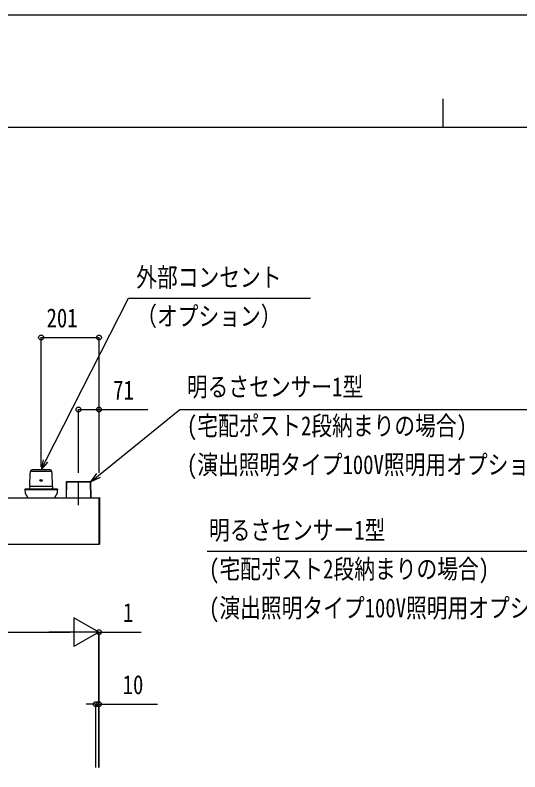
# Model space of a CAD drawing. Units: millimetres, scale not verified. Extents: x -8410 to 8410, y -5940 to 5940.
# Drawn here: x -1494 to 258, y 3315 to 5940 of the extents above; entities that cross this region are included whole.
import ezdxf
from ezdxf.enums import TextEntityAlignment as Align

# ---------------------------------------------------------------- set-up
doc = ezdxf.new("R2010")
doc.units = ezdxf.units.MM
doc.header["$LTSCALE"] = 30
for name, color, linetype in [('0-3_YKK_13', 4, 'Continuous'), ('0-4_YKK_A1', 4, 'Continuous'), ('0-5_YKK_D', 6, 'Continuous'), ('0-6_YKK_ZWAK', 7, 'Continuous')]:
    doc.layers.add(name, color=color, linetype=linetype)
doc.styles.add('ＭＳ ゴシック', font='')
doc.styles.get('ＭＳ ゴシック').set_extended_font_data('MS Gothic')

msp = doc.modelspace()

# ---------------------------------------------------------------- linework, layer by layer
at = {"layer": '0-3_YKK_13'}
for p, q in [((-1435.81, 4357.93), (-1371.12, 4357.93)), ((-1372.31, 4362.6), (-1434.61, 4362.6)), ((-1443.06, 4305.6), (-1441.9, 4352.14)), ((-1440.61, 4355.59), (-1440.61, 4356.6)), ((-1366.31, 4355.59), (-1366.31, 4356.6)), ((-1363.86, 4305.6), (-1365.02, 4352.14)), ((-1443.06, 4305.6), (-1443.16, 4298.6)), ((-1443.06, 4305.6), (-1363.86, 4305.6)), ((-1363.86, 4305.6), (-1363.76, 4298.6)), ((-1315.95, 4320.58), (-1316.91, 4265.6)), ((-1314.95, 4321.14), (-1315.92, 4265.6)), ((-1314.95, 4321.56), (-1231.97, 4321.56)), ((-1314.95, 4321.14), (-1314.95, 4321.56)), ((-1314.95, 4321.14), (-1231.97, 4321.14)), ((-1273.46, 4240.1), (-1273.46, 4323.4)), ((-1231.97, 4321.56), (-1231.97, 4321.14)), ((-1231, 4265.6), (-1231.97, 4321.14)), ((-1230.01, 4265.6), (-1230.97, 4320.58)), ((-1346.96, 4295.6), (-1459.96, 4295.6)), ((-1459.96, 4295.6), (-1459.96, 4293.6)), ((-1346.96, 4293.6), (-1459.96, 4293.6)), ((-1459.46, 4293.6), (-1458.83, 4281.62)), ((-1458.83, 4281.6), (-1449.59, 4265.6)), ((-1443.16, 4298.6), (-1443.41, 4295.6)), ((-1363.51, 4295.6), (-1443.41, 4295.6)), ((-1363.51, 4295.6), (-1363.76, 4298.6)), ((-1348.09, 4281.6), (-1357.33, 4265.6)), ((-1347.46, 4293.6), (-1348.09, 4281.62)), ((-1346.96, 4295.6), (-1346.96, 4293.6)), ((-1202.46, 4266.1), (-1201.9, 4266.07)), ((-1202.46, 4265.1), (-1202.46, 4266.1)), ((-1202.46, 4105.1), (-1202.46, 4265.1)), ((-1200.96, 4265.07), (-1200.96, 4105.13)), ((-1202.46, 4104.1), (-1202.46, 4105.1)), ((-1201.9, 4104.13), (-1202.46, 4104.1))]:
    msp.add_line(p, q, dxfattribs=at)
for points in [[(-1315.95, 4320.58), (-1315.91, 4320.83), (-1315.81, 4321.07), (-1315.66, 4321.27), (-1315.45, 4321.43), (-1315.21, 4321.53), (-1314.95, 4321.56)], [(-1315.95, 4320.58), (-1315.91, 4320.73), (-1315.81, 4320.86), (-1315.65, 4320.98), (-1315.45, 4321.07), (-1315.21, 4321.12), (-1314.95, 4321.14)], [(-1230.97, 4320.58), (-1231.01, 4320.84), (-1231.12, 4321.08), (-1231.28, 4321.29), (-1231.5, 4321.45), (-1231.77, 4321.54), (-1231.97, 4321.56)], [(-1231.97, 4321.14), (-1231.72, 4321.12), (-1231.48, 4321.07), (-1231.27, 4320.98), (-1231.11, 4320.86), (-1231.01, 4320.73), (-1230.97, 4320.58)]]:
    msp.add_lwpolyline(points, dxfattribs=at)
for centre, radius, start, end in [((-1435.81, 4351.83), 6.1, 90, 180), ((-1434.61, 4356.6), 6, 90, 180), ((-1372.31, 4356.6), 6, 0, 90), ((-1371.12, 4351.83), 6.1, 0, 90), ((-1201.96, 4265.07), 1, 0, 86.5), ((-1201.96, 4105.13), 1, 273.5, 0)]:
    msp.add_arc(centre, radius, start, end, dxfattribs=at)
msp.add_ellipse((-1403.46, 4325.6), major_axis=(-4.4, 0), ratio=0.681818, dxfattribs=at)
at = {"layer": '0-4_YKK_A1'}
for p, q in [((-2117.46, 4265.6), (-1202.46, 4265.6)), ((-2117.46, 4104.6), (-1202.46, 4104.6))]:
    msp.add_line(p, q, dxfattribs=at)
at = {"layer": '0-5_YKK_D'}
for p, q in [((-1403.46, 4372.6), (-1403.46, 4822.56)), ((-1403.46, 4821.56), (-1202.46, 4821.56)), ((-1202.46, 4351.56), (-1202.46, 4822.56)), ((-1273.46, 4351.56), (-1273.46, 4572.56)), ((-1202.46, 4351.56), (-1202.46, 4572.56)), ((-1203.46, 3799.6), (-1290.06, 3849.6)), ((-1290.06, 3849.6), (-1290.06, 3749.6)), ((-2016.46, 3799.6), (-1303.46, 3799.6)), ((-1203.46, 3799.6), (-1376.67, 3799.6)), ((-1203.46, 3799.6), (-1290.06, 3749.6)), ((-1203.46, 3799.6), (-1237.46, 3799.6)), ((-1203.46, 3329.6), (-1203.46, 3800.6)), ((-1203.46, 3329.6), (-1203.46, 3800.6)), ((-1203.46, 3799.6), (-1202.46, 3799.6)), ((-1202.46, 3329.6), (-1202.46, 3800.6)), ((-1202.46, 3799.6), (-1056.46, 3799.6)), ((-1213.46, 3549.6), (-1247.46, 3549.6)), ((-1213.46, 3329.6), (-1213.46, 3550.6)), ((-1213.46, 3549.6), (-1203.46, 3549.6)), ((-1203.46, 3329.6), (-1203.46, 3550.6)), ((-1203.46, 3549.6), (-999.86, 3549.6))]:
    msp.add_line(p, q, dxfattribs=at)
for points in [[(-1403.46, 4362.6), (-1388.03, 4392.9), (-1100.09, 4958.1), (-469.25, 4958.1)], [(-1273.46, 4571.56), (-1202.46, 4571.56), (-1032.86, 4571.56)], [(-1231.2, 4321.18), (-1204.78, 4342.59), (-922.16, 4571.56), (759.79, 4571.56)], [(-1396.14, 4397.03), (-1403.46, 4362.6), (-1379.91, 4388.76)], [(-1199.05, 4335.51), (-1231.2, 4321.18), (-1210.52, 4349.67)], [(1311.28, 4321.18), (1278.6, 4311.79), (468.56, 4079.04), (-827.44, 4079.04)]]:
    msp.add_lwpolyline(points, dxfattribs=at)
for centre in [(-1403.46, 4821.56), (-1202.46, 4821.56), (-1273.46, 4571.56), (-1202.46, 4571.56), (-1202.46, 3799.6), (-1213.46, 3549.6), (-1203.46, 3549.6)]:
    msp.add_circle(centre, 8.5, dxfattribs=at)
at = {"layer": '0-6_YKK_ZWAK'}
for p, q in [((-9.96, 5649.6), (-9.96, 5549.6)), ((7790.04, 5549.6), (-7809.96, 5549.6))]:
    msp.add_line(p, q, dxfattribs=at)
msp.add_lwpolyline([(-8410, -5940.4), (8410, -5940.4), (8410, 5939.6), (-8410, 5939.6)], close=True, dxfattribs=at)

# ---------------------------------------------------------------- texts
at = {"layer": '0-5_YKK_D', "style": 'ＭＳ ゴシック', "width": 0.8}
for s, p in [('外部コンセント', (-1073.46, 4977.65)), ('（オプション）', (-1073.46, 4842.65)), ('201', (-1384.56, 4836.56)), ('明るさセンサー1型', (-897.69, 4597.7)), ('71', (-1153.46, 4586.56)), ('(宅配ポスト2段納まりの場合)', (-897.69, 4462.7)), ('(演出照明タイプ100V照明用オプション)', (-897.69, 4327.7)), ('明るさセンサー1型', (-820.88, 4100.78)), ('(宅配ポスト2段納まりの場合)', (-820.88, 3965.78)), ('(演出照明タイプ100V照明用オプション)', (-820.88, 3830.78)), ('1', (-1119.46, 3814.6)), ('10', (-1120.46, 3564.6))]:
    msp.add_text(s, height=65.98, dxfattribs=at).set_placement(p, align=Align.BOTTOM_LEFT)

doc.saveas('drawing.dxf')
